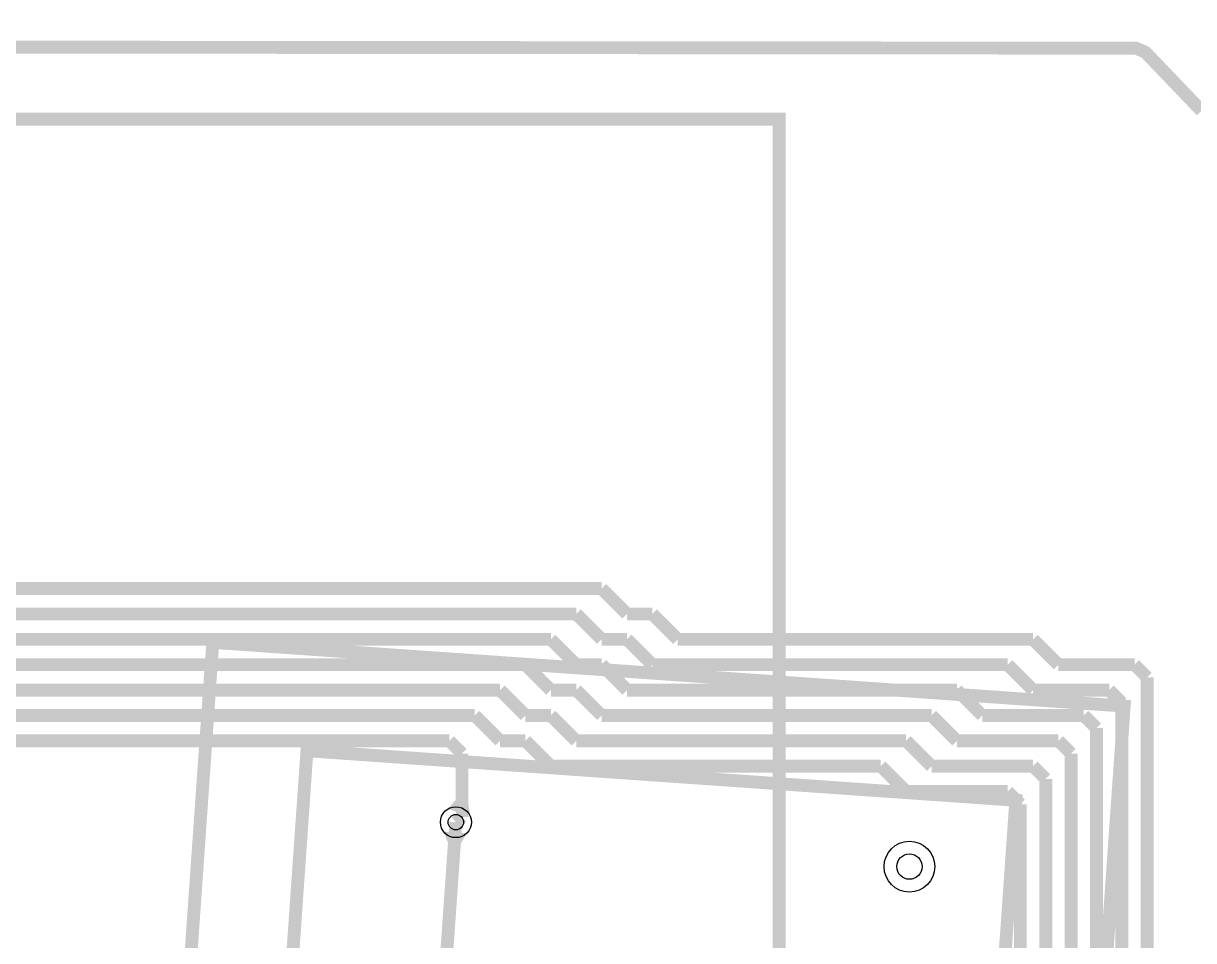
# Model space of a CAD drawing. Header units: millimetres. Extents: x -992 to -826, y 770 to 901.
# Drawn here: x -891.97 to -868.92, y 883.08 to 901.15 of the extents above; entities that cross this region are included whole.
import ezdxf

# ---------------------------------------------------------------- set-up
doc = ezdxf.new("R2010")
doc.units = ezdxf.units.MM
for name, color, linetype, true_color in [('BoardOutLine', 7, 'Continuous', 0xff00ff), ('BottomLayer', 7, 'Continuous', 0x0000ff), ('BottomSilkLayer', 7, 'Continuous', 0x66cc33), ('Document', 7, 'Continuous', 0xffffff), ('Hole', 7, 'Continuous', 0x222222), ('Multi-Layer', 7, 'Continuous', 0xc0c0c0), ('TopLayer', 7, 'Continuous', 0xff0000), ('TopSilkLayer', 7, 'Continuous', 0xffcc00)]:
    doc.layers.add(name, color=color, linetype=linetype, true_color=true_color)

msp = doc.modelspace()

# ---------------------------------------------------------------- hatches: boundary and pattern name
at = {"layer": 'BottomLayer'}
msp.add_hatch(color=256, dxfattribs=at).paths.add_polyline_path([(-883.2391287782576, 885.1980086360174), (-883.6952222504445, 885.2298272796547), (-883.6087172974346, 885.0099136398275), (-883.355331470663, 884.9922377444757)])
at = {"layer": 'TopLayer'}
msp.add_hatch(color=256, dxfattribs=at).paths.add_polyline_path([(-883.6127813055627, 885.6746888493778), (-883.1755727711457, 885.5409626619255), (-883.2047726695455, 885.7730124460251), (-883.4587731775464, 885.8507010414022)])

# ---------------------------------------------------------------- linework, layer by layer
at = {"layer": 'BoardOutLine', "const_width": 0.25400050800101603}
msp.add_lwpolyline([(-972.8417068834138, 900.6947929895862), (-912.5735077470156, 901.0259588519178), (-912.5634239268479, 901.0258064516131), (-912.5634239268479, 901.0258064516131), (-903.094665989332, 900.6957581915166), (-903.0692151384304, 900.6953009906022), (-870.0549911099823, 900.6647701295404), (-869.8670815341632, 900.5844297688596), (-868.7642367284735, 899.4323850647703)], dxfattribs=at)
at = {"layer": 'BottomLayer', "const_width": 0.25400050800101603}
msp.add_lwpolyline([(-883.4530861061723, 885.4149606299214), (-883.9065024130049, 878.9307848615699)], dxfattribs=at)
at = {"layer": 'BottomSilkLayer', "const_width": 0.25400050800101603}
msp.add_lwpolyline([(-877.0819913639829, 899.2677927355857), (-975.0819913639829, 899.2677927355857), (-975.0819913639829, 870.2677927355857), (-877.0819913639829, 870.2677927355857), (-877.0819913639829, 899.2677927355857)], close=True, dxfattribs=at)
at = {"layer": 'Document', "const_width": 0.25400050800101603}
msp.add_lwpolyline([(-871.5419608839219, 869.7458470916944), (-870.2863347726696, 887.7020320040642), (-888.2425450850902, 888.9576581153163), (-889.4981457962917, 871.0014478028958), (-871.5419608839219, 869.7458470916944)], close=True, dxfattribs=at)
at = {"layer": 'Document'}
msp.add_circle((-874.5171450342901, 884.5394970789944), 0.24993649987299976, dxfattribs=at)
at = {"layer": 'Hole'}
msp.add_circle((-883.4531369062739, 885.4150368300739), 0.15240030480060962, dxfattribs=at)
at = {"layer": 'Multi-Layer'}
for centre, radius in [((-883.4531369062739, 885.4150368300739), 0.30480060960121924), ((-874.5171450342901, 884.5394970789944), 0.5)]:
    msp.add_circle(centre, radius, dxfattribs=at)
at = {"layer": 'TopLayer', "const_width": 0.25400050800101603}
for points in [[(-880.5817627635256, 890.0177800355602), (-892.5817881635764, 890.0177800355602)], [(-880.0817627635256, 889.5177800355602), (-880.5817627635256, 890.0177800355602)], [(-881.0817627635256, 889.5177800355602), (-893.0817881635764, 889.5177800355602)], [(-880.5817627635256, 889.0177800355602), (-881.0817627635256, 889.5177800355602)], [(-879.5817627635256, 889.5177800355602), (-880.0817627635256, 889.5177800355602)], [(-879.0817627635256, 889.0177800355602), (-879.5817627635256, 889.5177800355602)], [(-881.5817627635256, 889.0177800355602), (-893.5817881635764, 889.0177800355602)], [(-881.0817627635256, 888.5177800355602), (-881.5817627635256, 889.0177800355602)], [(-880.0817627635256, 889.0177800355602), (-880.5817627635256, 889.0177800355602)], [(-879.5817627635256, 888.5177800355602), (-880.0817627635256, 889.0177800355602)], [(-872.0817373634748, 889.0177800355602), (-879.0817627635256, 889.0177800355602)], [(-871.5817373634748, 888.5177800355602), (-872.0817373634748, 889.0177800355602)], [(-882.0817627635256, 888.5177800355602), (-894.0817881635764, 888.5177800355602)], [(-881.5817627635256, 888.0177800355602), (-882.0817627635256, 888.5177800355602)], [(-880.5817627635256, 888.5177800355602), (-881.0817627635256, 888.5177800355602)], [(-880.0817627635256, 888.0177800355602), (-880.5817627635256, 888.5177800355602)], [(-872.5817373634748, 888.5177800355602), (-879.5817627635256, 888.5177800355602)], [(-872.0817373634748, 888.0177800355602), (-872.5817373634748, 888.5177800355602)], [(-870.0817373634748, 888.5177800355602), (-871.5817373634748, 888.5177800355602)], [(-869.8317500635002, 888.2677673355348), (-870.0817373634748, 888.5177800355602)], [(-869.8317500635002, 879.7677673355348), (-869.8317500635002, 888.2677673355348)], [(-882.5817627635256, 888.0177800355602), (-894.5817881635764, 888.0177800355602)], [(-882.0817627635256, 887.5177800355602), (-882.5817627635256, 888.0177800355602)], [(-881.0817627635256, 888.0177800355602), (-881.5817627635256, 888.0177800355602)], [(-880.5817627635256, 887.5177800355602), (-881.0817627635256, 888.0177800355602)], [(-873.5817373634748, 888.0177800355602), (-880.0817627635256, 888.0177800355602)], [(-873.0817373634748, 887.5177800355602), (-873.5817373634748, 888.0177800355602)], [(-870.5817373634749, 888.0177800355602), (-872.0817373634748, 888.0177800355602)], [(-870.3317500635002, 887.7677673355348), (-870.5817373634749, 888.0177800355602)], [(-870.3317500635002, 879.2677673355348), (-870.3317500635002, 887.7677673355348)], [(-883.0817627635256, 887.5177800355602), (-895.0817881635764, 887.5177800355602)], [(-882.5817627635256, 887.0177800355602), (-883.0817627635256, 887.5177800355602)], [(-881.5817627635256, 887.5177800355602), (-882.0817627635256, 887.5177800355602)], [(-881.0817627635256, 887.0177800355602), (-881.5817627635256, 887.5177800355602)], [(-874.0817373634749, 887.5177800355602), (-880.5817627635256, 887.5177800355602)], [(-873.5817373634748, 887.0177800355602), (-874.0817373634749, 887.5177800355602)], [(-871.0817373634748, 887.5177800355602), (-873.0817373634748, 887.5177800355602)], [(-870.8317500635003, 887.2677673355348), (-871.0817373634748, 887.5177800355602)], [(-870.8317500635003, 878.7677673355348), (-870.8317500635003, 887.2677673355348)], [(-883.5817627635256, 887.0177800355602), (-895.5817881635764, 887.0177800355602)], [(-883.331775463551, 886.7677673355348), (-883.5817627635256, 887.0177800355602)], [(-882.0817627635256, 887.0177800355602), (-882.5817627635256, 887.0177800355602)], [(-881.5817627635256, 886.5177800355602), (-882.0817627635256, 887.0177800355602)], [(-874.5817373634748, 887.0177800355602), (-881.0817627635256, 887.0177800355602)], [(-874.0817373634749, 886.5177800355602), (-874.5817373634748, 887.0177800355602)], [(-871.5817373634748, 887.0177800355602), (-873.5817373634748, 887.0177800355602)], [(-871.3317500635002, 886.7677673355348), (-871.5817373634748, 887.0177800355602)], [(-883.331775463551, 885.5177800355602), (-883.331775463551, 886.7677673355348)], [(-871.3317500635002, 878.2677673355348), (-871.3317500635002, 886.7677673355348)], [(-875.0817373634749, 886.5177800355602), (-881.5817627635256, 886.5177800355602)], [(-874.5817373634748, 886.0177800355602), (-875.0817373634749, 886.5177800355602)], [(-872.0817373634748, 886.5177800355602), (-874.0817373634749, 886.5177800355602)], [(-871.8317500635003, 886.2677673355348), (-872.0817373634748, 886.5177800355602)], [(-871.8317500635003, 877.7677673355348), (-871.8317500635003, 886.2677673355348)], [(-872.5817373634748, 886.0177800355602), (-874.5817373634748, 886.0177800355602)], [(-872.3317500635002, 885.7677673355348), (-872.5817373634748, 886.0177800355602)], [(-872.3317500635002, 877.2677419354841), (-872.3317500635002, 885.7677673355348)], [(-883.4530861061723, 885.4149606299214), (-883.331775463551, 885.5177800355602)]]:
    msp.add_lwpolyline(points, dxfattribs=at)
at = {"layer": 'TopSilkLayer', "const_width": 0.25400050800101603}
msp.add_lwpolyline([(-887.3633731267464, 872.8571501143003), (-873.39745999492, 871.8805689611381), (-872.4208788417577, 885.8464566929135), (-886.3867665735332, 886.8230378460759), (-887.3633731267464, 872.8571501143003)], close=True, dxfattribs=at)

doc.saveas('drawing.dxf')
